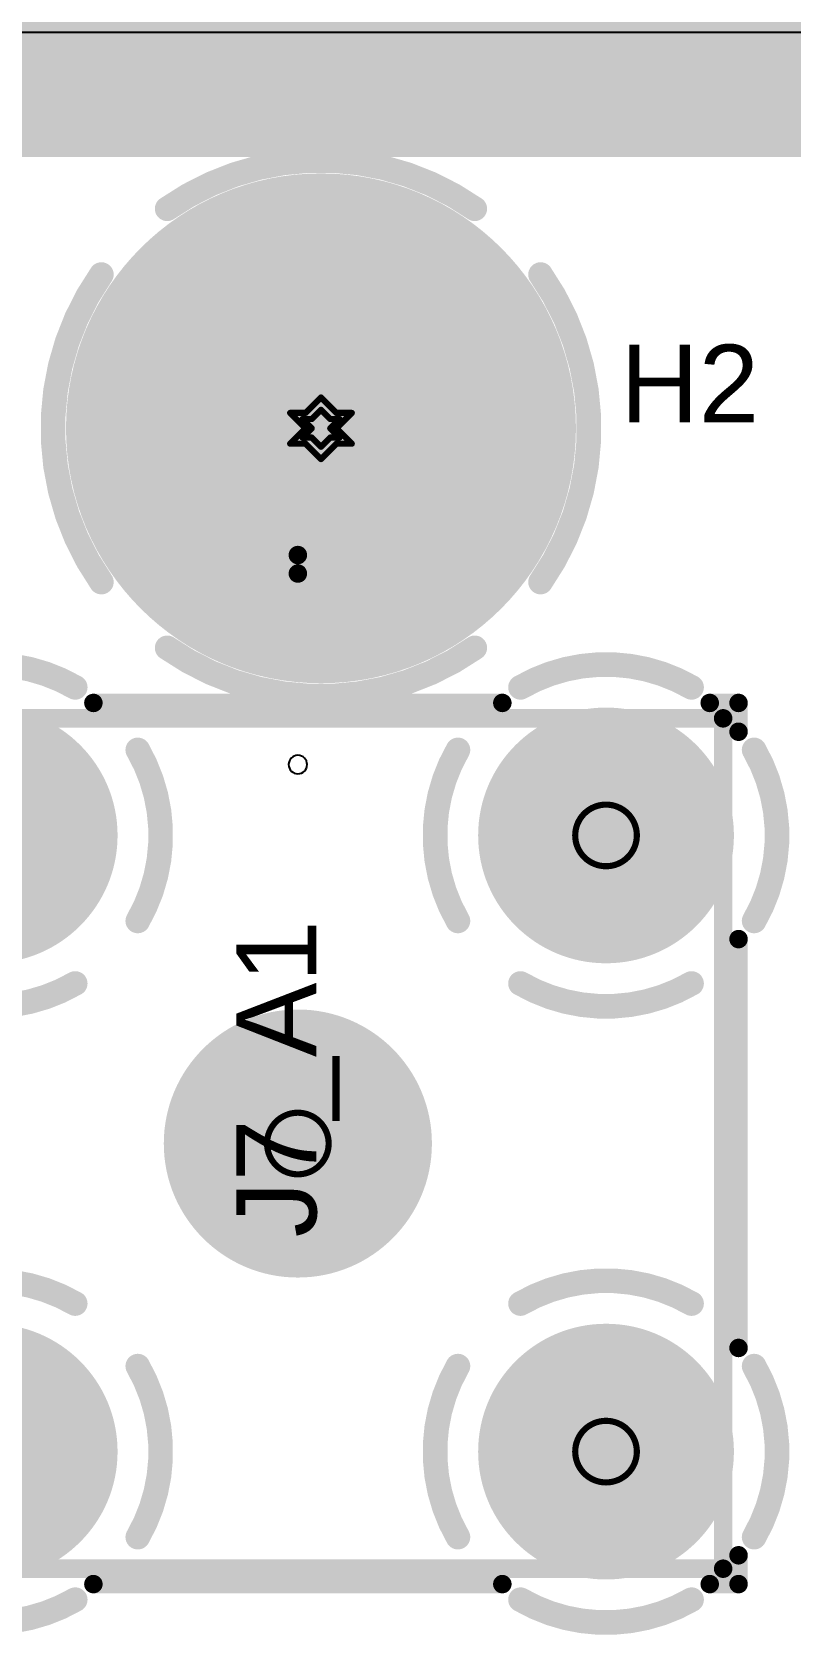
# Model space of a CAD drawing. Header units: inches. Extents: x -0.3 to 12.2, y -3.2 to 4.4.
# Drawn here: x 0.094 to 0.34, y 2.936 to 3.456 of the extents above; entities that cross this region are included whole.
import ezdxf

# ---------------------------------------------------------------- set-up
doc = ezdxf.new("R2010")
doc.units = ezdxf.units.IN
doc.header["$MEASUREMENT"] = 0
for name, color, linetype in [('Board Layer Stack Bottom Solder', 6, 'Continuous'), ('Bottom Layer_L8', 5, 'Continuous'), ('FAB_DWG_INFO', 1, 'Continuous'), ('Inner_L3', 76, 'Continuous'), ('Inner_L6', 156, 'Continuous'), ('Keep-Out Layer', 6, 'Continuous'), ('Mechanical 13', 56, 'Continuous'), ('Multi-Layer', 9, 'Continuous'), ('Pad Holes', 156, 'Continuous'), ('Plane_L2', 76, 'Continuous'), ('Plane_L4', 136, 'Continuous'), ('Plane_L5', 16, 'Continuous'), ('Plane_L7', 216, 'Continuous'), ('Top Assembly', 6, 'Continuous'), ('Top Overlay', 2, 'Continuous'), ('Top Solder', 216, 'Continuous'), ('TOP_L1', 1, 'Continuous')]:
    doc.layers.add(name, color=color, linetype=linetype)
doc.styles.add('Arial', font='', dxfattribs={"height": 0.2})
doc.styles.get('Arial').set_extended_font_data('Arial')

# ---------------------------------------------------------------- blocks, each defined once
blk = doc.blocks.new('HOLE_3MM_287')
at = {"layer": 'Board Layer Stack Bottom Solder'}
h = blk.add_hatch(color=6, dxfattribs=at)
edge = h.paths.add_edge_path()
edge.add_arc((0, 0), 0.08274, 0, 360)
at = {"layer": 'Bottom Layer_L8'}
h = blk.add_hatch(color=5, dxfattribs=at)
edge = h.paths.add_edge_path()
edge.add_arc((0, 0), 0.07874, 0, 360)
at = {"layer": 'Inner_L3'}
h = blk.add_hatch(color=76, dxfattribs=at)
edge = h.paths.add_edge_path()
edge.add_arc((0, 0), 0.07874, 0, 360)
at = {"layer": 'Inner_L6'}
h = blk.add_hatch(color=156, dxfattribs=at)
edge = h.paths.add_edge_path()
edge.add_arc((0, 0), 0.07874, 0, 360)
at = {"layer": 'Multi-Layer'}
h = blk.add_hatch(color=9, dxfattribs=at)
edge = h.paths.add_edge_path()
edge.add_arc((0, 0), 0.07874, 0, 360)
at = {"layer": 'Pad Holes'}
h = blk.add_hatch(color=7, dxfattribs=at)
edge = h.paths.add_edge_path()
edge.add_arc((0, 0), 0.06299, 0, 360)
at = {"layer": 'Top Solder'}
h = blk.add_hatch(color=216, dxfattribs=at)
edge = h.paths.add_edge_path()
edge.add_arc((0, 0), 0.08274, 0, 360)
at = {"layer": 'TOP_L1'}
h = blk.add_hatch(color=1, dxfattribs=at)
edge = h.paths.add_edge_path()
edge.add_arc((0, 0), 0.07874, 0, 360)
at = {"layer": 'Plane_L2'}
for points in [[(-0.0499, 0.07126, 0.008, 0.008, -0.315299), (0.0499, 0.07126, 0.008, 0.008, 0)], [(-0.07126, -0.0499, 0.008, 0.008, -0.315299), (-0.07126, 0.0499, 0.008, 0.008, 0)], [(0.07126, 0.0499, 0.008, 0.008, -0.315299), (0.07126, -0.0499, 0.008, 0.008, 0)], [(0.0499, -0.07126, 0.008, 0.008, -0.315299), (-0.0499, -0.07126, 0.008, 0.008, 0)]]:
    blk.add_lwpolyline(points, format="xyseb", dxfattribs=at)
for points in [[(-0.0519, 0.07126, 0.004, 0.004, 1), (-0.0479, 0.07126, 0.004, 0.004, 1)], [(0.0479, 0.07126, 0.004, 0.004, 1), (0.0519, 0.07126, 0.004, 0.004, 1)], [(-0.07326, 0.0499, 0.004, 0.004, 1), (-0.06926, 0.0499, 0.004, 0.004, 1)], [(0.06926, 0.0499, 0.004, 0.004, 1), (0.07326, 0.0499, 0.004, 0.004, 1)], [(-0.07326, -0.0499, 0.004, 0.004, 1), (-0.06926, -0.0499, 0.004, 0.004, 1)], [(0.06926, -0.0499, 0.004, 0.004, 1), (0.07326, -0.0499, 0.004, 0.004, 1)], [(-0.0519, -0.07126, 0.004, 0.004, 1), (-0.0479, -0.07126, 0.004, 0.004, 1)], [(0.0479, -0.07126, 0.004, 0.004, 1), (0.0519, -0.07126, 0.004, 0.004, 1)]]:
    blk.add_lwpolyline(points, format="xyseb", close=True, dxfattribs=at)
at = {"layer": 'Plane_L4'}
for points in [[(-0.0499, 0.07126, 0.008, 0.008, -0.315299), (0.0499, 0.07126, 0.008, 0.008, 0)], [(-0.07126, -0.0499, 0.008, 0.008, -0.315299), (-0.07126, 0.0499, 0.008, 0.008, 0)], [(0.07126, 0.0499, 0.008, 0.008, -0.315299), (0.07126, -0.0499, 0.008, 0.008, 0)], [(0.0499, -0.07126, 0.008, 0.008, -0.315299), (-0.0499, -0.07126, 0.008, 0.008, 0)]]:
    blk.add_lwpolyline(points, format="xyseb", dxfattribs=at)
for points in [[(-0.0519, 0.07126, 0.004, 0.004, 1), (-0.0479, 0.07126, 0.004, 0.004, 1)], [(0.0479, 0.07126, 0.004, 0.004, 1), (0.0519, 0.07126, 0.004, 0.004, 1)], [(-0.07326, 0.0499, 0.004, 0.004, 1), (-0.06926, 0.0499, 0.004, 0.004, 1)], [(0.06926, 0.0499, 0.004, 0.004, 1), (0.07326, 0.0499, 0.004, 0.004, 1)], [(-0.07326, -0.0499, 0.004, 0.004, 1), (-0.06926, -0.0499, 0.004, 0.004, 1)], [(0.06926, -0.0499, 0.004, 0.004, 1), (0.07326, -0.0499, 0.004, 0.004, 1)], [(-0.0519, -0.07126, 0.004, 0.004, 1), (-0.0479, -0.07126, 0.004, 0.004, 1)], [(0.0479, -0.07126, 0.004, 0.004, 1), (0.0519, -0.07126, 0.004, 0.004, 1)]]:
    blk.add_lwpolyline(points, format="xyseb", close=True, dxfattribs=at)
at = {"layer": 'Plane_L5'}
for points in [[(-0.0499, 0.07126, 0.008, 0.008, -0.315299), (0.0499, 0.07126, 0.008, 0.008, 0)], [(-0.07126, -0.0499, 0.008, 0.008, -0.315299), (-0.07126, 0.0499, 0.008, 0.008, 0)], [(0.07126, 0.0499, 0.008, 0.008, -0.315299), (0.07126, -0.0499, 0.008, 0.008, 0)], [(0.0499, -0.07126, 0.008, 0.008, -0.315299), (-0.0499, -0.07126, 0.008, 0.008, 0)]]:
    blk.add_lwpolyline(points, format="xyseb", dxfattribs=at)
for points in [[(-0.0519, 0.07126, 0.004, 0.004, 1), (-0.0479, 0.07126, 0.004, 0.004, 1)], [(0.0479, 0.07126, 0.004, 0.004, 1), (0.0519, 0.07126, 0.004, 0.004, 1)], [(-0.07326, 0.0499, 0.004, 0.004, 1), (-0.06926, 0.0499, 0.004, 0.004, 1)], [(0.06926, 0.0499, 0.004, 0.004, 1), (0.07326, 0.0499, 0.004, 0.004, 1)], [(-0.07326, -0.0499, 0.004, 0.004, 1), (-0.06926, -0.0499, 0.004, 0.004, 1)], [(0.06926, -0.0499, 0.004, 0.004, 1), (0.07326, -0.0499, 0.004, 0.004, 1)], [(-0.0519, -0.07126, 0.004, 0.004, 1), (-0.0479, -0.07126, 0.004, 0.004, 1)], [(0.0479, -0.07126, 0.004, 0.004, 1), (0.0519, -0.07126, 0.004, 0.004, 1)]]:
    blk.add_lwpolyline(points, format="xyseb", close=True, dxfattribs=at)
at = {"layer": 'Plane_L7'}
for points in [[(-0.0499, 0.07126, 0.008, 0.008, -0.315299), (0.0499, 0.07126, 0.008, 0.008, 0)], [(-0.07126, -0.0499, 0.008, 0.008, -0.315299), (-0.07126, 0.0499, 0.008, 0.008, 0)], [(0.07126, 0.0499, 0.008, 0.008, -0.315299), (0.07126, -0.0499, 0.008, 0.008, 0)], [(0.0499, -0.07126, 0.008, 0.008, -0.315299), (-0.0499, -0.07126, 0.008, 0.008, 0)]]:
    blk.add_lwpolyline(points, format="xyseb", dxfattribs=at)
for points in [[(-0.0519, 0.07126, 0.004, 0.004, 1), (-0.0479, 0.07126, 0.004, 0.004, 1)], [(0.0479, 0.07126, 0.004, 0.004, 1), (0.0519, 0.07126, 0.004, 0.004, 1)], [(-0.07326, 0.0499, 0.004, 0.004, 1), (-0.06926, 0.0499, 0.004, 0.004, 1)], [(0.06926, 0.0499, 0.004, 0.004, 1), (0.07326, 0.0499, 0.004, 0.004, 1)], [(-0.07326, -0.0499, 0.004, 0.004, 1), (-0.06926, -0.0499, 0.004, 0.004, 1)], [(0.06926, -0.0499, 0.004, 0.004, 1), (0.07326, -0.0499, 0.004, 0.004, 1)], [(-0.0519, -0.07126, 0.004, 0.004, 1), (-0.0479, -0.07126, 0.004, 0.004, 1)], [(0.0479, -0.07126, 0.004, 0.004, 1), (0.0519, -0.07126, 0.004, 0.004, 1)]]:
    blk.add_lwpolyline(points, format="xyseb", close=True, dxfattribs=at)
blk = doc.blocks.new('CONN_SMA_J_P_H_RA_TH1_SAI_426')
at = {"layer": 'Board Layer Stack Bottom Solder'}
h = blk.add_hatch(color=6, dxfattribs=at)
edge = h.paths.add_edge_path()
edge.add_arc((-0.1, 0.1), 0.0415, 0, 360)
h = blk.add_hatch(color=6, dxfattribs=at)
edge = h.paths.add_edge_path()
edge.add_arc((0.1, 0.1), 0.0415, 0, 360)
h = blk.add_hatch(color=6, dxfattribs=at)
edge = h.paths.add_edge_path()
edge.add_arc((0, 0), 0.0415, 0, 360)
h = blk.add_hatch(color=6, dxfattribs=at)
edge = h.paths.add_edge_path()
edge.add_arc((-0.1, -0.1), 0.0415, 0, 360)
h = blk.add_hatch(color=6, dxfattribs=at)
edge = h.paths.add_edge_path()
edge.add_arc((0.1, -0.1), 0.0415, 0, 360)
at = {"layer": 'Bottom Layer_L8'}
h = blk.add_hatch(color=5, dxfattribs=at)
edge = h.paths.add_edge_path()
edge.add_arc((-0.1, 0.1), 0.0415, 0, 360)
h = blk.add_hatch(color=5, dxfattribs=at)
edge = h.paths.add_edge_path()
edge.add_arc((0.1, 0.1), 0.0415, 0, 360)
h = blk.add_hatch(color=5, dxfattribs=at)
edge = h.paths.add_edge_path()
edge.add_arc((0, 0), 0.0415, 0, 360)
h = blk.add_hatch(color=5, dxfattribs=at)
edge = h.paths.add_edge_path()
edge.add_arc((-0.1, -0.1), 0.0415, 0, 360)
h = blk.add_hatch(color=5, dxfattribs=at)
edge = h.paths.add_edge_path()
edge.add_arc((0.1, -0.1), 0.0415, 0, 360)
at = {"layer": 'Inner_L3'}
h = blk.add_hatch(color=76, dxfattribs=at)
edge = h.paths.add_edge_path()
edge.add_arc((-0.1, 0.1), 0.0415, 0, 360)
h = blk.add_hatch(color=76, dxfattribs=at)
edge = h.paths.add_edge_path()
edge.add_arc((0.1, 0.1), 0.0415, 0, 360)
h = blk.add_hatch(color=76, dxfattribs=at)
edge = h.paths.add_edge_path()
edge.add_arc((0, 0), 0.0415, 0, 360)
h = blk.add_hatch(color=76, dxfattribs=at)
edge = h.paths.add_edge_path()
edge.add_arc((-0.1, -0.1), 0.0415, 0, 360)
h = blk.add_hatch(color=76, dxfattribs=at)
edge = h.paths.add_edge_path()
edge.add_arc((0.1, -0.1), 0.0415, 0, 360)
at = {"layer": 'Inner_L6'}
h = blk.add_hatch(color=156, dxfattribs=at)
edge = h.paths.add_edge_path()
edge.add_arc((-0.1, 0.1), 0.0415, 0, 360)
h = blk.add_hatch(color=156, dxfattribs=at)
edge = h.paths.add_edge_path()
edge.add_arc((0.1, 0.1), 0.0415, 0, 360)
h = blk.add_hatch(color=156, dxfattribs=at)
edge = h.paths.add_edge_path()
edge.add_arc((0, 0), 0.0415, 0, 360)
h = blk.add_hatch(color=156, dxfattribs=at)
edge = h.paths.add_edge_path()
edge.add_arc((-0.1, -0.1), 0.0415, 0, 360)
h = blk.add_hatch(color=156, dxfattribs=at)
edge = h.paths.add_edge_path()
edge.add_arc((0.1, -0.1), 0.0415, 0, 360)
at = {"layer": 'Pad Holes'}
h = blk.add_hatch(color=7, dxfattribs=at)
edge = h.paths.add_edge_path()
edge.add_arc((-0.1, 0.1), 0.0315, 0, 360)
h = blk.add_hatch(color=7, dxfattribs=at)
edge = h.paths.add_edge_path()
edge.add_arc((0.1, 0.1), 0.0315, 0, 360)
h = blk.add_hatch(color=7, dxfattribs=at)
edge = h.paths.add_edge_path()
edge.add_arc((0, 0), 0.0315, 0, 360)
h = blk.add_hatch(color=7, dxfattribs=at)
edge = h.paths.add_edge_path()
edge.add_arc((-0.1, -0.1), 0.0315, 0, 360)
h = blk.add_hatch(color=7, dxfattribs=at)
edge = h.paths.add_edge_path()
edge.add_arc((0.1, -0.1), 0.0315, 0, 360)
at = {"layer": 'Plane_L2'}
h = blk.add_hatch(color=76, dxfattribs=at)
edge = h.paths.add_edge_path()
edge.add_arc((0, 0), 0.0435, 0, 360)
at = {"layer": 'Plane_L4'}
h = blk.add_hatch(color=136, dxfattribs=at)
edge = h.paths.add_edge_path()
edge.add_arc((0, 0), 0.0435, 0, 360)
at = {"layer": 'Plane_L5'}
h = blk.add_hatch(color=16, dxfattribs=at)
edge = h.paths.add_edge_path()
edge.add_arc((0, 0), 0.0435, 0, 360)
at = {"layer": 'Plane_L7'}
h = blk.add_hatch(color=216, dxfattribs=at)
edge = h.paths.add_edge_path()
edge.add_arc((0, 0), 0.0435, 0, 360)
at = {"layer": 'Top Solder'}
h = blk.add_hatch(color=216, dxfattribs=at)
edge = h.paths.add_edge_path()
edge.add_arc((-0.1, 0.1), 0.0415, 0, 360)
h = blk.add_hatch(color=216, dxfattribs=at)
edge = h.paths.add_edge_path()
edge.add_arc((0.1, 0.1), 0.0415, 0, 360)
h = blk.add_hatch(color=216, dxfattribs=at)
edge = h.paths.add_edge_path()
edge.add_arc((0, 0), 0.0415, 0, 360)
h = blk.add_hatch(color=216, dxfattribs=at)
edge = h.paths.add_edge_path()
edge.add_arc((-0.1, -0.1), 0.0415, 0, 360)
h = blk.add_hatch(color=216, dxfattribs=at)
edge = h.paths.add_edge_path()
edge.add_arc((0.1, -0.1), 0.0415, 0, 360)
at = {"layer": 'TOP_L1'}
h = blk.add_hatch(color=1, dxfattribs=at)
edge = h.paths.add_edge_path()
edge.add_arc((-0.1, 0.1), 0.0415, 0, 360)
h = blk.add_hatch(color=1, dxfattribs=at)
edge = h.paths.add_edge_path()
edge.add_arc((0.1, 0.1), 0.0415, 0, 360)
h = blk.add_hatch(color=1, dxfattribs=at)
edge = h.paths.add_edge_path()
edge.add_arc((0, 0), 0.0415, 0, 360)
h = blk.add_hatch(color=1, dxfattribs=at)
edge = h.paths.add_edge_path()
edge.add_arc((-0.1, -0.1), 0.0415, 0, 360)
h = blk.add_hatch(color=1, dxfattribs=at)
edge = h.paths.add_edge_path()
edge.add_arc((0.1, -0.1), 0.0415, 0, 360)
at = {"layer": 'Mechanical 13'}
for points in [[(0.126, 0, 1), (0.12, 0, 1)], [(0.12, 0, 1), (0.12, 0, 1)], [(0.126, 0, 1), (0.126, 0, 1)]]:
    blk.add_lwpolyline(points, format="xyb", close=True, dxfattribs=at)
at = {"layer": 'Plane_L2'}
for points in [[(-0.14806, 0.07225, 0.008, 0.008, -0.267949), (-0.14806, 0.12775, 0.008, 0.008, 0)], [(-0.05194, 0.12775, 0.008, 0.008, -0.267949), (-0.05194, 0.07225, 0.008, 0.008, 0)], [(0.05194, 0.07225, 0.008, 0.008, -0.267949), (0.05194, 0.12775, 0.008, 0.008, 0)], [(0.14806, 0.12775, 0.008, 0.008, -0.267949), (0.14806, 0.07225, 0.008, 0.008, 0)], [(-0.07225, 0.05194, 0.008, 0.008, -0.267949), (-0.12775, 0.05194, 0.008, 0.008, 0)], [(0.12775, 0.05194, 0.008, 0.008, -0.267949), (0.07225, 0.05194, 0.008, 0.008, 0)], [(-0.12775, -0.05194, 0.008, 0.008, -0.267949), (-0.07225, -0.05194, 0.008, 0.008, 0)], [(0.07225, -0.05194, 0.008, 0.008, -0.267949), (0.12775, -0.05194, 0.008, 0.008, 0)], [(-0.14806, -0.12775, 0.008, 0.008, -0.267949), (-0.14806, -0.07225, 0.008, 0.008, 0)], [(-0.05194, -0.07225, 0.008, 0.008, -0.267949), (-0.05194, -0.12775, 0.008, 0.008, 0)], [(0.05194, -0.12775, 0.008, 0.008, -0.267949), (0.05194, -0.07225, 0.008, 0.008, 0)], [(0.14806, -0.07225, 0.008, 0.008, -0.267949), (0.14806, -0.12775, 0.008, 0.008, 0)], [(-0.07225, -0.14806, 0.008, 0.008, -0.267949), (-0.12775, -0.14806, 0.008, 0.008, 0)], [(0.12775, -0.14806, 0.008, 0.008, -0.267949), (0.07225, -0.14806, 0.008, 0.008, 0)]]:
    blk.add_lwpolyline(points, format="xyseb", dxfattribs=at)
for points in [[(-0.15006, 0.07225, 0.004, 0.004, 1), (-0.14606, 0.07225, 0.004, 0.004, 1)], [(-0.05394, 0.07225, 0.004, 0.004, 1), (-0.04994, 0.07225, 0.004, 0.004, 1)], [(0.04994, 0.07225, 0.004, 0.004, 1), (0.05394, 0.07225, 0.004, 0.004, 1)], [(0.14606, 0.07225, 0.004, 0.004, 1), (0.15006, 0.07225, 0.004, 0.004, 1)], [(-0.12975, 0.05194, 0.004, 0.004, 1), (-0.12575, 0.05194, 0.004, 0.004, 1)], [(-0.07425, 0.05194, 0.004, 0.004, 1), (-0.07025, 0.05194, 0.004, 0.004, 1)], [(0.07025, 0.05194, 0.004, 0.004, 1), (0.07425, 0.05194, 0.004, 0.004, 1)], [(0.12575, 0.05194, 0.004, 0.004, 1), (0.12975, 0.05194, 0.004, 0.004, 1)], [(-0.12975, -0.05194, 0.004, 0.004, 1), (-0.12575, -0.05194, 0.004, 0.004, 1)], [(-0.07425, -0.05194, 0.004, 0.004, 1), (-0.07025, -0.05194, 0.004, 0.004, 1)], [(0.07025, -0.05194, 0.004, 0.004, 1), (0.07425, -0.05194, 0.004, 0.004, 1)], [(0.12575, -0.05194, 0.004, 0.004, 1), (0.12975, -0.05194, 0.004, 0.004, 1)], [(-0.15006, -0.07225, 0.004, 0.004, 1), (-0.14606, -0.07225, 0.004, 0.004, 1)], [(-0.05394, -0.07225, 0.004, 0.004, 1), (-0.04994, -0.07225, 0.004, 0.004, 1)], [(0.04994, -0.07225, 0.004, 0.004, 1), (0.05394, -0.07225, 0.004, 0.004, 1)], [(0.14606, -0.07225, 0.004, 0.004, 1), (0.15006, -0.07225, 0.004, 0.004, 1)], [(-0.15006, -0.12775, 0.004, 0.004, 1), (-0.14606, -0.12775, 0.004, 0.004, 1)], [(-0.05394, -0.12775, 0.004, 0.004, 1), (-0.04994, -0.12775, 0.004, 0.004, 1)], [(0.04994, -0.12775, 0.004, 0.004, 1), (0.05394, -0.12775, 0.004, 0.004, 1)], [(0.14606, -0.12775, 0.004, 0.004, 1), (0.15006, -0.12775, 0.004, 0.004, 1)], [(-0.12975, -0.14806, 0.004, 0.004, 1), (-0.12575, -0.14806, 0.004, 0.004, 1)], [(-0.07425, -0.14806, 0.004, 0.004, 1), (-0.07025, -0.14806, 0.004, 0.004, 1)], [(0.07025, -0.14806, 0.004, 0.004, 1), (0.07425, -0.14806, 0.004, 0.004, 1)], [(0.12575, -0.14806, 0.004, 0.004, 1), (0.12975, -0.14806, 0.004, 0.004, 1)]]:
    blk.add_lwpolyline(points, format="xyseb", close=True, dxfattribs=at)
at = {"layer": 'Plane_L4'}
for points in [[(-0.14806, 0.07225, 0.008, 0.008, -0.267949), (-0.14806, 0.12775, 0.008, 0.008, 0)], [(-0.05194, 0.12775, 0.008, 0.008, -0.267949), (-0.05194, 0.07225, 0.008, 0.008, 0)], [(0.05194, 0.07225, 0.008, 0.008, -0.267949), (0.05194, 0.12775, 0.008, 0.008, 0)], [(0.14806, 0.12775, 0.008, 0.008, -0.267949), (0.14806, 0.07225, 0.008, 0.008, 0)], [(-0.07225, 0.05194, 0.008, 0.008, -0.267949), (-0.12775, 0.05194, 0.008, 0.008, 0)], [(0.12775, 0.05194, 0.008, 0.008, -0.267949), (0.07225, 0.05194, 0.008, 0.008, 0)], [(-0.12775, -0.05194, 0.008, 0.008, -0.267949), (-0.07225, -0.05194, 0.008, 0.008, 0)], [(0.07225, -0.05194, 0.008, 0.008, -0.267949), (0.12775, -0.05194, 0.008, 0.008, 0)], [(-0.14806, -0.12775, 0.008, 0.008, -0.267949), (-0.14806, -0.07225, 0.008, 0.008, 0)], [(-0.05194, -0.07225, 0.008, 0.008, -0.267949), (-0.05194, -0.12775, 0.008, 0.008, 0)], [(0.05194, -0.12775, 0.008, 0.008, -0.267949), (0.05194, -0.07225, 0.008, 0.008, 0)], [(0.14806, -0.07225, 0.008, 0.008, -0.267949), (0.14806, -0.12775, 0.008, 0.008, 0)], [(-0.07225, -0.14806, 0.008, 0.008, -0.267949), (-0.12775, -0.14806, 0.008, 0.008, 0)], [(0.12775, -0.14806, 0.008, 0.008, -0.267949), (0.07225, -0.14806, 0.008, 0.008, 0)]]:
    blk.add_lwpolyline(points, format="xyseb", dxfattribs=at)
for points in [[(-0.15006, 0.07225, 0.004, 0.004, 1), (-0.14606, 0.07225, 0.004, 0.004, 1)], [(-0.05394, 0.07225, 0.004, 0.004, 1), (-0.04994, 0.07225, 0.004, 0.004, 1)], [(0.04994, 0.07225, 0.004, 0.004, 1), (0.05394, 0.07225, 0.004, 0.004, 1)], [(0.14606, 0.07225, 0.004, 0.004, 1), (0.15006, 0.07225, 0.004, 0.004, 1)], [(-0.12975, 0.05194, 0.004, 0.004, 1), (-0.12575, 0.05194, 0.004, 0.004, 1)], [(-0.07425, 0.05194, 0.004, 0.004, 1), (-0.07025, 0.05194, 0.004, 0.004, 1)], [(0.07025, 0.05194, 0.004, 0.004, 1), (0.07425, 0.05194, 0.004, 0.004, 1)], [(0.12575, 0.05194, 0.004, 0.004, 1), (0.12975, 0.05194, 0.004, 0.004, 1)], [(-0.12975, -0.05194, 0.004, 0.004, 1), (-0.12575, -0.05194, 0.004, 0.004, 1)], [(-0.07425, -0.05194, 0.004, 0.004, 1), (-0.07025, -0.05194, 0.004, 0.004, 1)], [(0.07025, -0.05194, 0.004, 0.004, 1), (0.07425, -0.05194, 0.004, 0.004, 1)], [(0.12575, -0.05194, 0.004, 0.004, 1), (0.12975, -0.05194, 0.004, 0.004, 1)], [(-0.15006, -0.07225, 0.004, 0.004, 1), (-0.14606, -0.07225, 0.004, 0.004, 1)], [(-0.05394, -0.07225, 0.004, 0.004, 1), (-0.04994, -0.07225, 0.004, 0.004, 1)], [(0.04994, -0.07225, 0.004, 0.004, 1), (0.05394, -0.07225, 0.004, 0.004, 1)], [(0.14606, -0.07225, 0.004, 0.004, 1), (0.15006, -0.07225, 0.004, 0.004, 1)], [(-0.15006, -0.12775, 0.004, 0.004, 1), (-0.14606, -0.12775, 0.004, 0.004, 1)], [(-0.05394, -0.12775, 0.004, 0.004, 1), (-0.04994, -0.12775, 0.004, 0.004, 1)], [(0.04994, -0.12775, 0.004, 0.004, 1), (0.05394, -0.12775, 0.004, 0.004, 1)], [(0.14606, -0.12775, 0.004, 0.004, 1), (0.15006, -0.12775, 0.004, 0.004, 1)], [(-0.12975, -0.14806, 0.004, 0.004, 1), (-0.12575, -0.14806, 0.004, 0.004, 1)], [(-0.07425, -0.14806, 0.004, 0.004, 1), (-0.07025, -0.14806, 0.004, 0.004, 1)], [(0.07025, -0.14806, 0.004, 0.004, 1), (0.07425, -0.14806, 0.004, 0.004, 1)], [(0.12575, -0.14806, 0.004, 0.004, 1), (0.12975, -0.14806, 0.004, 0.004, 1)]]:
    blk.add_lwpolyline(points, format="xyseb", close=True, dxfattribs=at)
at = {"layer": 'Plane_L5'}
for points in [[(-0.14806, 0.07225, 0.008, 0.008, -0.267949), (-0.14806, 0.12775, 0.008, 0.008, 0)], [(-0.05194, 0.12775, 0.008, 0.008, -0.267949), (-0.05194, 0.07225, 0.008, 0.008, 0)], [(0.05194, 0.07225, 0.008, 0.008, -0.267949), (0.05194, 0.12775, 0.008, 0.008, 0)], [(0.14806, 0.12775, 0.008, 0.008, -0.267949), (0.14806, 0.07225, 0.008, 0.008, 0)], [(-0.07225, 0.05194, 0.008, 0.008, -0.267949), (-0.12775, 0.05194, 0.008, 0.008, 0)], [(0.12775, 0.05194, 0.008, 0.008, -0.267949), (0.07225, 0.05194, 0.008, 0.008, 0)], [(-0.12775, -0.05194, 0.008, 0.008, -0.267949), (-0.07225, -0.05194, 0.008, 0.008, 0)], [(0.07225, -0.05194, 0.008, 0.008, -0.267949), (0.12775, -0.05194, 0.008, 0.008, 0)], [(-0.14806, -0.12775, 0.008, 0.008, -0.267949), (-0.14806, -0.07225, 0.008, 0.008, 0)], [(-0.05194, -0.07225, 0.008, 0.008, -0.267949), (-0.05194, -0.12775, 0.008, 0.008, 0)], [(0.05194, -0.12775, 0.008, 0.008, -0.267949), (0.05194, -0.07225, 0.008, 0.008, 0)], [(0.14806, -0.07225, 0.008, 0.008, -0.267949), (0.14806, -0.12775, 0.008, 0.008, 0)], [(-0.07225, -0.14806, 0.008, 0.008, -0.267949), (-0.12775, -0.14806, 0.008, 0.008, 0)], [(0.12775, -0.14806, 0.008, 0.008, -0.267949), (0.07225, -0.14806, 0.008, 0.008, 0)]]:
    blk.add_lwpolyline(points, format="xyseb", dxfattribs=at)
for points in [[(-0.15006, 0.07225, 0.004, 0.004, 1), (-0.14606, 0.07225, 0.004, 0.004, 1)], [(-0.05394, 0.07225, 0.004, 0.004, 1), (-0.04994, 0.07225, 0.004, 0.004, 1)], [(0.04994, 0.07225, 0.004, 0.004, 1), (0.05394, 0.07225, 0.004, 0.004, 1)], [(0.14606, 0.07225, 0.004, 0.004, 1), (0.15006, 0.07225, 0.004, 0.004, 1)], [(-0.12975, 0.05194, 0.004, 0.004, 1), (-0.12575, 0.05194, 0.004, 0.004, 1)], [(-0.07425, 0.05194, 0.004, 0.004, 1), (-0.07025, 0.05194, 0.004, 0.004, 1)], [(0.07025, 0.05194, 0.004, 0.004, 1), (0.07425, 0.05194, 0.004, 0.004, 1)], [(0.12575, 0.05194, 0.004, 0.004, 1), (0.12975, 0.05194, 0.004, 0.004, 1)], [(-0.12975, -0.05194, 0.004, 0.004, 1), (-0.12575, -0.05194, 0.004, 0.004, 1)], [(-0.07425, -0.05194, 0.004, 0.004, 1), (-0.07025, -0.05194, 0.004, 0.004, 1)], [(0.07025, -0.05194, 0.004, 0.004, 1), (0.07425, -0.05194, 0.004, 0.004, 1)], [(0.12575, -0.05194, 0.004, 0.004, 1), (0.12975, -0.05194, 0.004, 0.004, 1)], [(-0.15006, -0.07225, 0.004, 0.004, 1), (-0.14606, -0.07225, 0.004, 0.004, 1)], [(-0.05394, -0.07225, 0.004, 0.004, 1), (-0.04994, -0.07225, 0.004, 0.004, 1)], [(0.04994, -0.07225, 0.004, 0.004, 1), (0.05394, -0.07225, 0.004, 0.004, 1)], [(0.14606, -0.07225, 0.004, 0.004, 1), (0.15006, -0.07225, 0.004, 0.004, 1)], [(-0.15006, -0.12775, 0.004, 0.004, 1), (-0.14606, -0.12775, 0.004, 0.004, 1)], [(-0.05394, -0.12775, 0.004, 0.004, 1), (-0.04994, -0.12775, 0.004, 0.004, 1)], [(0.04994, -0.12775, 0.004, 0.004, 1), (0.05394, -0.12775, 0.004, 0.004, 1)], [(0.14606, -0.12775, 0.004, 0.004, 1), (0.15006, -0.12775, 0.004, 0.004, 1)], [(-0.12975, -0.14806, 0.004, 0.004, 1), (-0.12575, -0.14806, 0.004, 0.004, 1)], [(-0.07425, -0.14806, 0.004, 0.004, 1), (-0.07025, -0.14806, 0.004, 0.004, 1)], [(0.07025, -0.14806, 0.004, 0.004, 1), (0.07425, -0.14806, 0.004, 0.004, 1)], [(0.12575, -0.14806, 0.004, 0.004, 1), (0.12975, -0.14806, 0.004, 0.004, 1)]]:
    blk.add_lwpolyline(points, format="xyseb", close=True, dxfattribs=at)
at = {"layer": 'Plane_L7'}
for points in [[(-0.14806, 0.07225, 0.008, 0.008, -0.267949), (-0.14806, 0.12775, 0.008, 0.008, 0)], [(-0.05194, 0.12775, 0.008, 0.008, -0.267949), (-0.05194, 0.07225, 0.008, 0.008, 0)], [(0.05194, 0.07225, 0.008, 0.008, -0.267949), (0.05194, 0.12775, 0.008, 0.008, 0)], [(0.14806, 0.12775, 0.008, 0.008, -0.267949), (0.14806, 0.07225, 0.008, 0.008, 0)], [(-0.07225, 0.05194, 0.008, 0.008, -0.267949), (-0.12775, 0.05194, 0.008, 0.008, 0)], [(0.12775, 0.05194, 0.008, 0.008, -0.267949), (0.07225, 0.05194, 0.008, 0.008, 0)], [(-0.12775, -0.05194, 0.008, 0.008, -0.267949), (-0.07225, -0.05194, 0.008, 0.008, 0)], [(0.07225, -0.05194, 0.008, 0.008, -0.267949), (0.12775, -0.05194, 0.008, 0.008, 0)], [(-0.14806, -0.12775, 0.008, 0.008, -0.267949), (-0.14806, -0.07225, 0.008, 0.008, 0)], [(-0.05194, -0.07225, 0.008, 0.008, -0.267949), (-0.05194, -0.12775, 0.008, 0.008, 0)], [(0.05194, -0.12775, 0.008, 0.008, -0.267949), (0.05194, -0.07225, 0.008, 0.008, 0)], [(0.14806, -0.07225, 0.008, 0.008, -0.267949), (0.14806, -0.12775, 0.008, 0.008, 0)], [(-0.07225, -0.14806, 0.008, 0.008, -0.267949), (-0.12775, -0.14806, 0.008, 0.008, 0)], [(0.12775, -0.14806, 0.008, 0.008, -0.267949), (0.07225, -0.14806, 0.008, 0.008, 0)]]:
    blk.add_lwpolyline(points, format="xyseb", dxfattribs=at)
for points in [[(-0.15006, 0.07225, 0.004, 0.004, 1), (-0.14606, 0.07225, 0.004, 0.004, 1)], [(-0.05394, 0.07225, 0.004, 0.004, 1), (-0.04994, 0.07225, 0.004, 0.004, 1)], [(0.04994, 0.07225, 0.004, 0.004, 1), (0.05394, 0.07225, 0.004, 0.004, 1)], [(0.14606, 0.07225, 0.004, 0.004, 1), (0.15006, 0.07225, 0.004, 0.004, 1)], [(-0.12975, 0.05194, 0.004, 0.004, 1), (-0.12575, 0.05194, 0.004, 0.004, 1)], [(-0.07425, 0.05194, 0.004, 0.004, 1), (-0.07025, 0.05194, 0.004, 0.004, 1)], [(0.07025, 0.05194, 0.004, 0.004, 1), (0.07425, 0.05194, 0.004, 0.004, 1)], [(0.12575, 0.05194, 0.004, 0.004, 1), (0.12975, 0.05194, 0.004, 0.004, 1)], [(-0.12975, -0.05194, 0.004, 0.004, 1), (-0.12575, -0.05194, 0.004, 0.004, 1)], [(-0.07425, -0.05194, 0.004, 0.004, 1), (-0.07025, -0.05194, 0.004, 0.004, 1)], [(0.07025, -0.05194, 0.004, 0.004, 1), (0.07425, -0.05194, 0.004, 0.004, 1)], [(0.12575, -0.05194, 0.004, 0.004, 1), (0.12975, -0.05194, 0.004, 0.004, 1)], [(-0.15006, -0.07225, 0.004, 0.004, 1), (-0.14606, -0.07225, 0.004, 0.004, 1)], [(-0.05394, -0.07225, 0.004, 0.004, 1), (-0.04994, -0.07225, 0.004, 0.004, 1)], [(0.04994, -0.07225, 0.004, 0.004, 1), (0.05394, -0.07225, 0.004, 0.004, 1)], [(0.14606, -0.07225, 0.004, 0.004, 1), (0.15006, -0.07225, 0.004, 0.004, 1)], [(-0.15006, -0.12775, 0.004, 0.004, 1), (-0.14606, -0.12775, 0.004, 0.004, 1)], [(-0.05394, -0.12775, 0.004, 0.004, 1), (-0.04994, -0.12775, 0.004, 0.004, 1)], [(0.04994, -0.12775, 0.004, 0.004, 1), (0.05394, -0.12775, 0.004, 0.004, 1)], [(0.14606, -0.12775, 0.004, 0.004, 1), (0.15006, -0.12775, 0.004, 0.004, 1)], [(-0.12975, -0.14806, 0.004, 0.004, 1), (-0.12575, -0.14806, 0.004, 0.004, 1)], [(-0.07425, -0.14806, 0.004, 0.004, 1), (-0.07025, -0.14806, 0.004, 0.004, 1)], [(0.07025, -0.14806, 0.004, 0.004, 1), (0.07425, -0.14806, 0.004, 0.004, 1)], [(0.12575, -0.14806, 0.004, 0.004, 1), (0.12975, -0.14806, 0.004, 0.004, 1)]]:
    blk.add_lwpolyline(points, format="xyseb", close=True, dxfattribs=at)
at = {"layer": 'Top Assembly'}
for points in [[(-0.138, 0.138, 0.006, 0.006, 0), (-0.138, -0.138, 0.006, 0.006, 0)], [(0.138, 0.138, 0.006, 0.006, 0), (0.138, -0.138, 0.006, 0.006, 0)], [(-0.138, -0.138, 0.006, 0.006, 0), (0.138, -0.138, 0.006, 0.006, 0)]]:
    blk.add_lwpolyline(points, format="xyseb", dxfattribs=at)
for points in [[(-0.1395, -0.138, 0.003, 0.003, 1), (-0.1365, -0.138, 0.003, 0.003, 1)], [(-0.1395, -0.138, 0.003, 0.003, 1), (-0.1365, -0.138, 0.003, 0.003, 1)], [(0.1365, -0.138, 0.003, 0.003, 1), (0.1395, -0.138, 0.003, 0.003, 1)], [(0.1365, -0.138, 0.003, 0.003, 1), (0.1395, -0.138, 0.003, 0.003, 1)]]:
    blk.add_lwpolyline(points, format="xyseb", close=True, dxfattribs=at)
at = {"layer": 'Top Overlay'}
for points in [[(-0.143, 0.06635, 0.006, 0.006, 0), (-0.143, -0.06635, 0.006, 0.006, 0)], [(0.143, 0.06635, 0.006, 0.006, 0), (0.143, -0.06635, 0.006, 0.006, 0)], [(-0.143, -0.13365, 0.006, 0.006, 0), (-0.143, -0.143, 0.006, 0.006, 0)], [(0.143, -0.13365, 0.006, 0.006, 0), (0.143, -0.143, 0.006, 0.006, 0)], [(-0.143, -0.143, 0.006, 0.006, 0), (-0.13365, -0.143, 0.006, 0.006, 0)], [(-0.06635, -0.143, 0.006, 0.006, 0), (0.06635, -0.143, 0.006, 0.006, 0)], [(0.13365, -0.143, 0.006, 0.006, 0), (0.143, -0.143, 0.006, 0.006, 0)]]:
    blk.add_lwpolyline(points, format="xyseb", dxfattribs=at)
for points in [[(-0.1445, 0.06635, 0.003, 0.003, 1), (-0.1415, 0.06635, 0.003, 0.003, 1)], [(0.1415, 0.06635, 0.003, 0.003, 1), (0.1445, 0.06635, 0.003, 0.003, 1)], [(0.191, 0, 0.006, 0.006, 1), (0.185, 0, 0.006, 0.006, 1)], [(0.1835, 0, 0.003, 0.003, 1), (0.1865, 0, 0.003, 0.003, 1)], [(0.1895, 0, 0.003, 0.003, 1), (0.1925, 0, 0.003, 0.003, 1)], [(-0.1445, -0.06635, 0.003, 0.003, 1), (-0.1415, -0.06635, 0.003, 0.003, 1)], [(0.1415, -0.06635, 0.003, 0.003, 1), (0.1445, -0.06635, 0.003, 0.003, 1)], [(-0.1445, -0.13365, 0.003, 0.003, 1), (-0.1415, -0.13365, 0.003, 0.003, 1)], [(0.1415, -0.13365, 0.003, 0.003, 1), (0.1445, -0.13365, 0.003, 0.003, 1)], [(-0.1445, -0.143, 0.003, 0.003, 1), (-0.1415, -0.143, 0.003, 0.003, 1)], [(-0.1445, -0.143, 0.003, 0.003, 1), (-0.1415, -0.143, 0.003, 0.003, 1)], [(-0.13515, -0.143, 0.003, 0.003, 1), (-0.13215, -0.143, 0.003, 0.003, 1)], [(-0.06785, -0.143, 0.003, 0.003, 1), (-0.06485, -0.143, 0.003, 0.003, 1)], [(0.06485, -0.143, 0.003, 0.003, 1), (0.06785, -0.143, 0.003, 0.003, 1)], [(0.13215, -0.143, 0.003, 0.003, 1), (0.13515, -0.143, 0.003, 0.003, 1)], [(0.1415, -0.143, 0.003, 0.003, 1), (0.1445, -0.143, 0.003, 0.003, 1)], [(0.1415, -0.143, 0.003, 0.003, 1), (0.1445, -0.143, 0.003, 0.003, 1)]]:
    blk.add_lwpolyline(points, format="xyseb", close=True, dxfattribs=at)
at = {"layer": 'Top Assembly', "style": 'Arial'}
blk.add_text('J7_A1', height=0.025984, dxfattribs=at).set_placement((-0.03047, -0.00603))

msp = doc.modelspace()

# ---------------------------------------------------------------- linework, layer by layer
at = {"layer": 'FAB_DWG_INFO'}
for points in [[(0.1825, 3.33214, 0.002, 0.002, 0), (0.1875, 3.33714, 0.002, 0.002, 0)], [(0.1875, 3.33714, 0.002, 0.002, 0), (0.1925, 3.33214, 0.002, 0.002, 0)], [(0.1775, 3.33214, 0.002, 0.002, 0), (0.1825, 3.32714, 0.002, 0.002, 0)], [(0.1775, 3.33214, 0.002, 0.002, 0), (0.1825, 3.33214, 0.002, 0.002, 0)], [(0.1815, 3.33014, 0.002, 0.002, 0), (0.1845, 3.32714, 0.002, 0.002, 0)], [(0.1815, 3.33014, 0.002, 0.002, 0), (0.1845, 3.33014, 0.002, 0.002, 0)], [(0.1845, 3.33014, 0.002, 0.002, 0), (0.1875, 3.33314, 0.002, 0.002, 0)], [(0.1875, 3.33314, 0.002, 0.002, 0), (0.1905, 3.33014, 0.002, 0.002, 0)], [(0.1905, 3.33014, 0.002, 0.002, 0), (0.1935, 3.33014, 0.002, 0.002, 0)], [(0.1905, 3.32714, 0.002, 0.002, 0), (0.1935, 3.33014, 0.002, 0.002, 0)], [(0.1925, 3.33214, 0.002, 0.002, 0), (0.1975, 3.33214, 0.002, 0.002, 0)], [(0.1925, 3.32714, 0.002, 0.002, 0), (0.1975, 3.33214, 0.002, 0.002, 0)], [(0.1775, 3.32214, 0.002, 0.002, 0), (0.1825, 3.32714, 0.002, 0.002, 0)], [(0.1815, 3.32414, 0.002, 0.002, 0), (0.1845, 3.32714, 0.002, 0.002, 0)], [(0.1815, 3.32414, 0.002, 0.002, 0), (0.1845, 3.32414, 0.002, 0.002, 0)], [(0.1845, 3.32414, 0.002, 0.002, 0), (0.1875, 3.32114, 0.002, 0.002, 0)], [(0.1875, 3.32114, 0.002, 0.002, 0), (0.1905, 3.32414, 0.002, 0.002, 0)], [(0.1905, 3.32714, 0.002, 0.002, 0), (0.1935, 3.32414, 0.002, 0.002, 0)], [(0.1905, 3.32414, 0.002, 0.002, 0), (0.1935, 3.32414, 0.002, 0.002, 0)], [(0.1925, 3.32714, 0.002, 0.002, 0), (0.1975, 3.32214, 0.002, 0.002, 0)], [(0.1775, 3.32214, 0.002, 0.002, 0), (0.1825, 3.32214, 0.002, 0.002, 0)], [(0.1825, 3.32214, 0.002, 0.002, 0), (0.1875, 3.31714, 0.002, 0.002, 0)], [(0.1875, 3.31714, 0.002, 0.002, 0), (0.1925, 3.32214, 0.002, 0.002, 0)], [(0.1925, 3.32214, 0.002, 0.002, 0), (0.1975, 3.32214, 0.002, 0.002, 0)]]:
    msp.add_lwpolyline(points, format="xyseb", dxfattribs=at)
for points in [[(0.187, 3.33714, 0.001, 0.001, 1), (0.188, 3.33714, 0.001, 0.001, 1)], [(0.187, 3.33714, 0.001, 0.001, 1), (0.188, 3.33714, 0.001, 0.001, 1)], [(0.177, 3.33214, 0.001, 0.001, 1), (0.178, 3.33214, 0.001, 0.001, 1)], [(0.177, 3.33214, 0.001, 0.001, 1), (0.178, 3.33214, 0.001, 0.001, 1)], [(0.181, 3.33014, 0.001, 0.001, 1), (0.182, 3.33014, 0.001, 0.001, 1)], [(0.181, 3.33014, 0.001, 0.001, 1), (0.182, 3.33014, 0.001, 0.001, 1)], [(0.182, 3.33214, 0.001, 0.001, 1), (0.183, 3.33214, 0.001, 0.001, 1)], [(0.182, 3.33214, 0.001, 0.001, 1), (0.183, 3.33214, 0.001, 0.001, 1)], [(0.184, 3.33014, 0.001, 0.001, 1), (0.185, 3.33014, 0.001, 0.001, 1)], [(0.184, 3.33014, 0.001, 0.001, 1), (0.185, 3.33014, 0.001, 0.001, 1)], [(0.187, 3.33314, 0.001, 0.001, 1), (0.188, 3.33314, 0.001, 0.001, 1)], [(0.187, 3.33314, 0.001, 0.001, 1), (0.188, 3.33314, 0.001, 0.001, 1)], [(0.19, 3.33014, 0.001, 0.001, 1), (0.191, 3.33014, 0.001, 0.001, 1)], [(0.19, 3.33014, 0.001, 0.001, 1), (0.191, 3.33014, 0.001, 0.001, 1)], [(0.192, 3.33214, 0.001, 0.001, 1), (0.193, 3.33214, 0.001, 0.001, 1)], [(0.192, 3.33214, 0.001, 0.001, 1), (0.193, 3.33214, 0.001, 0.001, 1)], [(0.193, 3.33014, 0.001, 0.001, 1), (0.194, 3.33014, 0.001, 0.001, 1)], [(0.193, 3.33014, 0.001, 0.001, 1), (0.194, 3.33014, 0.001, 0.001, 1)], [(0.197, 3.33214, 0.001, 0.001, 1), (0.198, 3.33214, 0.001, 0.001, 1)], [(0.197, 3.33214, 0.001, 0.001, 1), (0.198, 3.33214, 0.001, 0.001, 1)], [(0.181, 3.32414, 0.001, 0.001, 1), (0.182, 3.32414, 0.001, 0.001, 1)], [(0.181, 3.32414, 0.001, 0.001, 1), (0.182, 3.32414, 0.001, 0.001, 1)], [(0.182, 3.32714, 0.001, 0.001, 1), (0.183, 3.32714, 0.001, 0.001, 1)], [(0.182, 3.32714, 0.001, 0.001, 1), (0.183, 3.32714, 0.001, 0.001, 1)], [(0.184, 3.32714, 0.001, 0.001, 1), (0.185, 3.32714, 0.001, 0.001, 1)], [(0.184, 3.32714, 0.001, 0.001, 1), (0.185, 3.32714, 0.001, 0.001, 1)], [(0.184, 3.32414, 0.001, 0.001, 1), (0.185, 3.32414, 0.001, 0.001, 1)], [(0.184, 3.32414, 0.001, 0.001, 1), (0.185, 3.32414, 0.001, 0.001, 1)], [(0.19, 3.32714, 0.001, 0.001, 1), (0.191, 3.32714, 0.001, 0.001, 1)], [(0.19, 3.32714, 0.001, 0.001, 1), (0.191, 3.32714, 0.001, 0.001, 1)], [(0.19, 3.32414, 0.001, 0.001, 1), (0.191, 3.32414, 0.001, 0.001, 1)], [(0.19, 3.32414, 0.001, 0.001, 1), (0.191, 3.32414, 0.001, 0.001, 1)], [(0.192, 3.32714, 0.001, 0.001, 1), (0.193, 3.32714, 0.001, 0.001, 1)], [(0.192, 3.32714, 0.001, 0.001, 1), (0.193, 3.32714, 0.001, 0.001, 1)], [(0.193, 3.32414, 0.001, 0.001, 1), (0.194, 3.32414, 0.001, 0.001, 1)], [(0.193, 3.32414, 0.001, 0.001, 1), (0.194, 3.32414, 0.001, 0.001, 1)], [(0.177, 3.32214, 0.001, 0.001, 1), (0.178, 3.32214, 0.001, 0.001, 1)], [(0.177, 3.32214, 0.001, 0.001, 1), (0.178, 3.32214, 0.001, 0.001, 1)], [(0.182, 3.32214, 0.001, 0.001, 1), (0.183, 3.32214, 0.001, 0.001, 1)], [(0.182, 3.32214, 0.001, 0.001, 1), (0.183, 3.32214, 0.001, 0.001, 1)], [(0.187, 3.32114, 0.001, 0.001, 1), (0.188, 3.32114, 0.001, 0.001, 1)], [(0.187, 3.32114, 0.001, 0.001, 1), (0.188, 3.32114, 0.001, 0.001, 1)], [(0.192, 3.32214, 0.001, 0.001, 1), (0.193, 3.32214, 0.001, 0.001, 1)], [(0.192, 3.32214, 0.001, 0.001, 1), (0.193, 3.32214, 0.001, 0.001, 1)], [(0.197, 3.32214, 0.001, 0.001, 1), (0.198, 3.32214, 0.001, 0.001, 1)], [(0.197, 3.32214, 0.001, 0.001, 1), (0.198, 3.32214, 0.001, 0.001, 1)], [(0.187, 3.31714, 0.001, 0.001, 1), (0.188, 3.31714, 0.001, 0.001, 1)], [(0.187, 3.31714, 0.001, 0.001, 1), (0.188, 3.31714, 0.001, 0.001, 1)], [(0.29, 3.195, 0.002, 0.002, 1), (0.27, 3.195, 0.002, 0.002, 1)], [(0.2695, 3.195, 0.001, 0.001, 1), (0.2705, 3.195, 0.001, 0.001, 1)], [(0.2895, 3.195, 0.001, 0.001, 1), (0.2905, 3.195, 0.001, 0.001, 1)], [(0.19, 3.095, 0.002, 0.002, 1), (0.17, 3.095, 0.002, 0.002, 1)], [(0.1695, 3.095, 0.001, 0.001, 1), (0.1705, 3.095, 0.001, 0.001, 1)], [(0.1895, 3.095, 0.001, 0.001, 1), (0.1905, 3.095, 0.001, 0.001, 1)], [(0.29, 2.995, 0.002, 0.002, 1), (0.27, 2.995, 0.002, 0.002, 1)], [(0.2695, 2.995, 0.001, 0.001, 1), (0.2705, 2.995, 0.001, 0.001, 1)], [(0.2895, 2.995, 0.001, 0.001, 1), (0.2905, 2.995, 0.001, 0.001, 1)]]:
    msp.add_lwpolyline(points, format="xyseb", close=True, dxfattribs=at)
at = {"layer": 'Keep-Out Layer'}
msp.add_lwpolyline([(0.03002, 3.44525, 0.06, 0.06, 0), (3.96702, 3.44525, 0.06, 0.06, 0)], format="xyseb", dxfattribs=at)
at = {"layer": 'Plane_L2'}
msp.add_line((0.03002, 3.45568), (3.96702, 3.45568), dxfattribs=at)
at = {"layer": 'Plane_L4'}
msp.add_line((0.03002, 3.45568), (3.96702, 3.45568), dxfattribs=at)
at = {"layer": 'Plane_L5'}
msp.add_line((0.03002, 3.45568), (3.96702, 3.45568), dxfattribs=at)
at = {"layer": 'Plane_L7'}
msp.add_line((0.03002, 3.45568), (3.96702, 3.45568), dxfattribs=at)

# ---------------------------------------------------------------- block references
msp.add_blockref('HOLE_3MM_287', (0.1875, 3.32714))
at = {"rotation": 90}
msp.add_blockref('CONN_SMA_J_P_H_RA_TH1_SAI_426', (0.18, 3.095), dxfattribs=at)

# ---------------------------------------------------------------- texts
at = {"layer": 'Top Overlay', "style": 'Arial'}
msp.add_text('H2', height=0.025197, dxfattribs=at).set_placement((0.28466, 3.32908))

doc.saveas('drawing.dxf')
